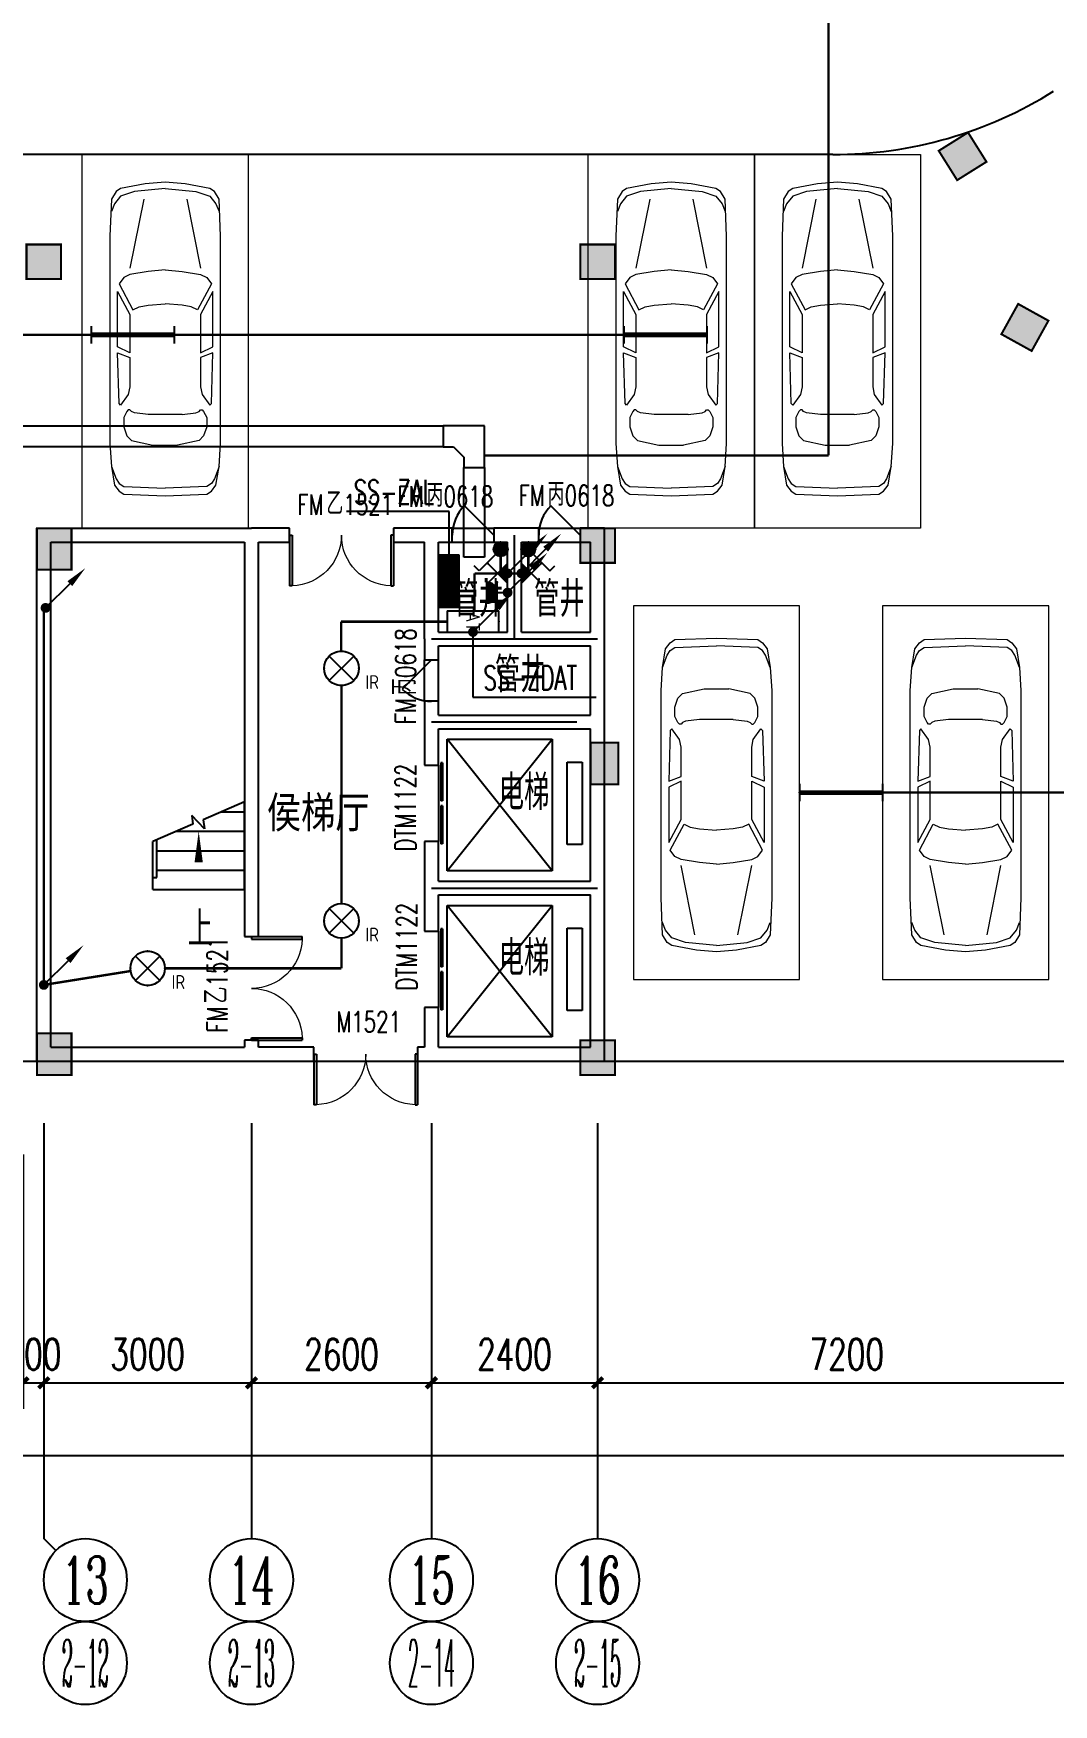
# Model space of a CAD drawing. Extents: x -6243262 to 3079315, y -2914302 to 172723.
# Drawn here: x -2124449 to -2109711, y -1016999 to -992849 of the extents above; entities that cross this region are included whole.
import ezdxf
from ezdxf.enums import TextEntityAlignment as Align

# ---------------------------------------------------------------- set-up
doc = ezdxf.new("R2010")
doc.units = 0
doc.header["$LTSCALE"] = 1000
for name, color, linetype in [('0-柱2', 6, 'Continuous'), ('0-柱网', 2, 'Continuous'), ('A-DOOR-IDEN', 7, 'Continuous'), ('AXIS_TEXT', 7, 'Continuous'), ('CABLETRAY', 4, 'Continuous'), ('DIM-箱柜', 3, 'Continuous'), ('DOOR_FIRE_TEXT', 7, 'Continuous'), ('EQUIP-插座', 3, 'Continuous'), ('EQUIP-照明', 3, 'Continuous'), ('EQUIP-箱柜', 3, 'Continuous'), ('LWIRE', 4, 'Continuous'), ('TEL_TEXT', 7, 'Continuous'), ('WINDOW_TEXT', 7, 'Continuous'), ('WIRE-插座', 5, 'Continuous'), ('WIRE-照明', 1, 'Continuous')]:
    doc.layers.add(name, color=color, linetype=linetype)
doc.layers.add('车位', color=252, linetype='Continuous', lineweight=5)
doc.styles.add('-宋体', font='', dxfattribs={"width": 0.8})
doc.styles.add('_TCH_AXIS', font='COMPLEX', dxfattribs={"bigfont": 'GBCBIG'})
doc.styles.add('_TCH_DIM', font='SIMPLEX', dxfattribs={"bigfont": 'GBCBIG'})
doc.styles.add('_TCH_DIM_T3', font='SIMPLEX', dxfattribs={"width": 0.705882, "bigfont": 'GBCBIG'})
doc.styles.add('_TCH_WINDOW', font='SIMPLEX', dxfattribs={"height": 3.5, "bigfont": 'GBCBIG'})
doc.styles.add('_TEL_ATTDEF', font='gbenor', dxfattribs={"bigfont": 'gbcbig'})
doc.styles.add('_TEL_DIM', font='SIMPLEX', dxfattribs={"width": 0.8, "height": 3.5, "bigfont": 'HZTXT'})
doc.styles.add('COMPLEX', font='COMPLEX')
doc.styles.get("Standard").update_dxf_attribs({"font": 'gbenor.shx', "bigfont": 'gbcbig.shx'})
doc.styles.get('-宋体').set_extended_font_data('SimSun')
doc.dimstyles.new('_TCH_ARCH&&150', dxfattribs={"dimtxt": 446.25, "dimasz": 150, "dimexe": 375, "dimexo": 450, "dimgap": 189.375, "dimtad": 1, "dimdec": 0, "dimzin": 0, "dimdsep": 46, "dimtxsty": '_TCH_DIM_T3', "dimblk": 'ARCHTICK', "dimcen": 0.09, "dimclrt": 7, "dimazin": 2, "dimtfac": 1, "dimtdec": 0, "dimtix": 1, "dimtmove": 2, "dimatfit": 3, "dimfxl": 0, "dimtolj": 1, "dimtzin": 0, "dimarcsym": 0})

# ---------------------------------------------------------------- blocks, each defined once
blk = doc.blocks.new('chewei')
at = {"layer": '车位', "color": 0}
for p, q in [((49201, 155026), (49801, 155049)), ((50401, 155026), (49801, 155049)), ((49023, 154737), (49090, 154915)), ((49090, 154915), (49134, 154982)), ((49134, 154982), (49201, 155026)), ((50467, 154982), (50401, 155026)), ((50512, 154915), (50467, 154982)), ((50578, 154737), (50512, 154915)), ((49245, 154293), (49312, 154360)), ((49312, 154360), (49623, 154426)), ((49623, 154426), (49978, 154426)), ((50290, 154360), (49978, 154426)), ((50356, 154293), (50290, 154360)), ((49201, 154160), (49245, 154293)), ((49201, 154026), (49201, 154160)), ((50401, 154160), (50356, 154293)), ((50401, 154026), (50401, 154160)), ((49156, 153849), (49134, 153826)), ((49267, 153693), (49156, 153849)), ((49245, 153938), (49201, 154026)), ((49267, 153915), (49245, 153938)), ((49290, 153915), (49267, 153915)), ((49312, 153938), (49290, 153915)), ((49356, 153960), (49312, 153938)), ((49556, 153982), (49356, 153960)), ((50045, 153982), (49556, 153982)), ((50045, 153982), (50245, 153960)), ((50245, 153960), (50290, 153938)), ((50290, 153938), (50312, 153915)), ((50312, 153915), (50334, 153915)), ((50334, 153915), (50356, 153938)), ((50334, 153693), (50445, 153849)), ((50356, 153938), (50401, 154026)), ((50445, 153849), (50467, 153826)), ((49134, 153826), (49112, 153093)), ((49290, 153582), (49267, 153693)), ((50312, 153582), (50334, 153693)), ((50467, 153826), (50490, 153093)), ((49290, 153160), (49290, 153582)), ((50312, 153160), (50312, 153582)), ((49112, 153093), (49290, 153160)), ((50490, 153093), (50312, 153160)), ((49290, 153093), (49112, 153004)), ((49112, 153004), (49112, 152204)), ((49290, 152538), (49290, 153093)), ((50312, 153093), (50490, 153004)), ((50312, 152538), (50312, 153093)), ((50490, 153004), (50490, 152204)), ((49112, 152204), (49290, 152538)), ((49134, 152093), (49334, 152471)), ((49334, 152471), (49423, 152427)), ((49423, 152427), (49556, 152404)), ((49556, 152404), (49801, 152382)), ((50045, 152404), (49801, 152382)), ((50178, 152427), (50045, 152404)), ((50267, 152471), (50178, 152427)), ((50467, 152093), (50267, 152471)), ((50490, 152204), (50312, 152538)), ((49201, 152004), (49134, 152093)), ((49290, 151960), (49201, 152004)), ((49556, 151916), (49290, 151960)), ((49801, 151893), (49556, 151916)), ((49801, 151893), (50045, 151916)), ((50045, 151916), (50312, 151960)), ((50312, 151960), (50401, 152004)), ((50401, 152004), (50467, 152093)), ((49490, 150871), (49290, 151871)), ((50112, 150871), (50312, 151871)), ((49067, 150938), (49023, 151049)), ((50534, 150938), (50578, 151049)), ((49156, 150827), (49067, 150938)), ((49356, 150760), (49156, 150827)), ((49801, 150716), (49356, 150760)), ((49801, 150716), (50245, 150760)), ((50245, 150760), (50445, 150827)), ((50445, 150827), (50534, 150938))]:
    blk.add_line(p, q, dxfattribs=at)
for points in [[(48601, 150227), (51001, 150227), (51001, 155627), (48601, 155627)], [(50578, 154737), (50601, 154404), (50601, 151404), (50578, 150871), (50512, 150760), (50445, 150716), (50090, 150649), (49801, 150627), (49512, 150649), (49156, 150716), (49090, 150760), (49023, 150871), (49001, 151404), (49001, 154404), (49023, 154737), (49067, 155004), (49134, 155093), (49201, 155137), (49801, 155160), (50401, 155137), (50467, 155093), (50534, 155004)]]:
    blk.add_lwpolyline(points, close=True, dxfattribs=at)
blk = doc.blocks.new('0-柱2')
at = {"layer": '0-柱2'}
h = blk.add_hatch(color=0, dxfattribs=at)
h.dxf.hatch_style = 1
h.paths.add_polyline_path([(63729, 13354), (63995, 12930), (64418, 13195), (64152, 13619)])
h = blk.add_hatch(color=0, dxfattribs=at)
h.dxf.hatch_style = 1
h.paths.add_polyline_path([(50550, 12000), (51050, 12000), (51050, 11500), (50550, 11500)])
h = blk.add_hatch(color=0, dxfattribs=at)
h.dxf.hatch_style = 1
h.paths.add_polyline_path([(58550, 12000), (59050, 12000), (59050, 11500), (58550, 11500)])
h = blk.add_hatch(color=0, dxfattribs=at)
h.dxf.hatch_style = 1
h.paths.add_polyline_path([(64634, 10704), (65071, 10462), (65313, 10899), (64876, 11141)])
at = {"layer": '0-柱2', "color": 0, "const_width": 30}
for points in [[(63729, 13354), (63995, 12930), (64418, 13195), (64152, 13619)], [(50550, 12000), (51050, 12000), (51050, 11500), (50550, 11500)], [(58550, 12000), (59050, 12000), (59050, 11500), (58550, 11500)], [(64634, 10704), (65071, 10462), (65313, 10899), (64876, 11141)]]:
    blk.add_lwpolyline(points, close=True, dxfattribs=at)
blk = doc.blocks.new('宿舍楼柱网1')
at = {"layer": '0-柱网'}
h = blk.add_hatch(color=0, dxfattribs=at)
h.dxf.hatch_style = 1
h.paths.add_polyline_path([(631658, 145126), (632158, 145126), (632158, 144526), (631658, 144526)])
h = blk.add_hatch(color=0, dxfattribs=at)
h.dxf.hatch_style = 1
h.paths.add_polyline_path([(639508, 145126), (640008, 145126), (640008, 144626), (639508, 144626)])
h = blk.add_hatch(color=0, dxfattribs=at)
h.dxf.hatch_style = 1
h.paths.add_polyline_path([(639658, 142026), (640058, 142026), (640058, 141426), (639658, 141426)])
h = blk.add_hatch(color=0, dxfattribs=at)
h.dxf.hatch_style = 1
h.paths.add_polyline_path([(631658, 137826), (632158, 137826), (632158, 137226), (631658, 137226)])
h = blk.add_hatch(color=0, dxfattribs=at)
h.dxf.hatch_style = 1
h.paths.add_polyline_path([(639508, 137726), (640008, 137726), (640008, 137226), (639508, 137226)])
at = {"layer": '0-柱网', "color": 0, "const_width": 30}
for points in [[(631658, 145126), (632158, 145126), (632158, 144526), (631658, 144526)], [(639508, 145126), (640008, 145126), (640008, 144626), (639508, 144626)], [(639658, 142026), (640058, 142026), (640058, 141426), (639658, 141426)], [(631658, 137826), (632158, 137826), (632158, 137226), (631658, 137226)], [(639508, 137726), (640008, 137726), (640008, 137226), (639508, 137226)]]:
    blk.add_lwpolyline(points, close=True, dxfattribs=at)
blk = doc.blocks.new('_ArchTick')
at = {"color": 0, "linetype": 'ByBlock', "const_width": 0.4}
blk.add_lwpolyline([(-0.5, -0.5), (0.5, 0.5)], dxfattribs=at)
blk = doc.blocks.new('*D566')
at = {"layer": '0-柱网', "color": 0, "lineweight": -2, "transparency": 16777216}
for p, q in [((1320574, -1195682), (1320574, -1200107)), ((1394574, -1195682), (1394574, -1200107)), ((1320574, -1199732), (1394574, -1199732))]:
    blk.add_line(p, q, dxfattribs=at)
at = {"layer": 'Defpoints', "color": 0, "transparency": 16777216}
for p in [(1320574, -1195232), (1394574, -1195232), (1394574, -1199732)]:
    blk.add_point(p, dxfattribs=at)
at = {"layer": '0-柱网', "color": 0, "lineweight": -2, "transparency": 16777216, "xscale": 150, "yscale": 150, "zscale": 150, "rotation": 180}
blk.add_blockref('_ArchTick', (1320574, -1199732), dxfattribs=at)
at = {"layer": '0-柱网', "color": 0, "lineweight": -2, "transparency": 16777216, "xscale": 150, "yscale": 150, "zscale": 150}
blk.add_blockref('_ArchTick', (1394574, -1199732), dxfattribs=at)
at = {"layer": '0-柱网', "color": 7, "transparency": 16777216, "insert": (1357574, -1199319), "char_height": 446.2, "attachment_point": 5, "style": '_TCH_DIM_T3'}
blk.add_mtext('\\A1;74000', dxfattribs=at)
blk = doc.blocks.new('*D577')
at = {"layer": '0-柱网', "color": 0, "lineweight": -2, "transparency": 16777216}
for p, q in [((1370974, -1195382), (1370974, -1199057)), ((1371274, -1195382), (1371274, -1199057)), ((1370974, -1198682), (1370824, -1198682)), ((1370974, -1198682), (1371274, -1198682)), ((1371274, -1198682), (1371424, -1198682))]:
    blk.add_line(p, q, dxfattribs=at)
at = {"layer": 'Defpoints', "color": 0, "transparency": 16777216}
for p in [(1370974, -1194932), (1371274, -1194932), (1371274, -1198682)]:
    blk.add_point(p, dxfattribs=at)
at = {"layer": '0-柱网', "color": 0, "lineweight": -2, "transparency": 16777216, "xscale": 150, "yscale": 150, "zscale": 150}
blk.add_blockref('_ArchTick', (1370974, -1198682), dxfattribs=at)
at = {"layer": '0-柱网', "color": 0, "lineweight": -2, "transparency": 16777216, "xscale": 150, "yscale": 150, "zscale": 150, "rotation": 180}
blk.add_blockref('_ArchTick', (1371274, -1198682), dxfattribs=at)
at = {"layer": '0-柱网', "color": 7, "transparency": 16777216, "insert": (1371124, -1198269), "char_height": 446.2, "attachment_point": 5, "style": '_TCH_DIM_T3'}
blk.add_mtext('\\A1;300', dxfattribs=at)
blk = doc.blocks.new('*D578')
at = {"layer": '0-柱网', "color": 0, "lineweight": -2, "transparency": 16777216}
for p, q in [((1371274, -1195382), (1371274, -1199057)), ((1374274, -1195382), (1374274, -1199057)), ((1371274, -1198682), (1374274, -1198682))]:
    blk.add_line(p, q, dxfattribs=at)
at = {"layer": 'Defpoints', "color": 0, "transparency": 16777216}
for p in [(1371274, -1194932), (1374274, -1194932), (1374274, -1198682)]:
    blk.add_point(p, dxfattribs=at)
at = {"layer": '0-柱网', "color": 0, "lineweight": -2, "transparency": 16777216, "xscale": 150, "yscale": 150, "zscale": 150, "rotation": 180}
blk.add_blockref('_ArchTick', (1371274, -1198682), dxfattribs=at)
at = {"layer": '0-柱网', "color": 0, "lineweight": -2, "transparency": 16777216, "xscale": 150, "yscale": 150, "zscale": 150}
blk.add_blockref('_ArchTick', (1374274, -1198682), dxfattribs=at)
at = {"layer": '0-柱网', "color": 7, "transparency": 16777216, "insert": (1372774, -1198269), "char_height": 446.2, "attachment_point": 5, "style": '_TCH_DIM_T3'}
blk.add_mtext('\\A1;3000', dxfattribs=at)
blk = doc.blocks.new('*D579')
at = {"layer": '0-柱网', "color": 0, "lineweight": -2, "transparency": 16777216}
for p, q in [((1374274, -1195382), (1374274, -1199057)), ((1376874, -1195382), (1376874, -1199057)), ((1374274, -1198682), (1376874, -1198682))]:
    blk.add_line(p, q, dxfattribs=at)
at = {"layer": 'Defpoints', "color": 0, "transparency": 16777216}
for p in [(1374274, -1194932), (1376874, -1194932), (1376874, -1198682)]:
    blk.add_point(p, dxfattribs=at)
at = {"layer": '0-柱网', "color": 0, "lineweight": -2, "transparency": 16777216, "xscale": 150, "yscale": 150, "zscale": 150, "rotation": 180}
blk.add_blockref('_ArchTick', (1374274, -1198682), dxfattribs=at)
at = {"layer": '0-柱网', "color": 0, "lineweight": -2, "transparency": 16777216, "xscale": 150, "yscale": 150, "zscale": 150}
blk.add_blockref('_ArchTick', (1376874, -1198682), dxfattribs=at)
at = {"layer": '0-柱网', "color": 7, "transparency": 16777216, "insert": (1375574, -1198269), "char_height": 446.2, "attachment_point": 5, "style": '_TCH_DIM_T3'}
blk.add_mtext('\\A1;2600', dxfattribs=at)
blk = doc.blocks.new('*D580')
at = {"layer": '0-柱网', "color": 0, "lineweight": -2, "transparency": 16777216}
for p, q in [((1376874, -1195382), (1376874, -1199057)), ((1379274, -1195382), (1379274, -1199057)), ((1376874, -1198682), (1379274, -1198682))]:
    blk.add_line(p, q, dxfattribs=at)
at = {"layer": 'Defpoints', "color": 0, "transparency": 16777216}
for p in [(1376874, -1194932), (1379274, -1194932), (1379274, -1198682)]:
    blk.add_point(p, dxfattribs=at)
at = {"layer": '0-柱网', "color": 0, "lineweight": -2, "transparency": 16777216, "xscale": 150, "yscale": 150, "zscale": 150, "rotation": 180}
blk.add_blockref('_ArchTick', (1376874, -1198682), dxfattribs=at)
at = {"layer": '0-柱网', "color": 0, "lineweight": -2, "transparency": 16777216, "xscale": 150, "yscale": 150, "zscale": 150}
blk.add_blockref('_ArchTick', (1379274, -1198682), dxfattribs=at)
at = {"layer": '0-柱网', "color": 7, "transparency": 16777216, "insert": (1378074, -1198269), "char_height": 446.2, "attachment_point": 5, "style": '_TCH_DIM_T3'}
blk.add_mtext('\\A1;2400', dxfattribs=at)
blk = doc.blocks.new('*D581')
at = {"layer": '0-柱网', "color": 0, "lineweight": -2, "transparency": 16777216}
for p, q in [((1379274, -1195382), (1379274, -1199057)), ((1386474, -1195382), (1386474, -1199057)), ((1379274, -1198682), (1386474, -1198682))]:
    blk.add_line(p, q, dxfattribs=at)
at = {"layer": 'Defpoints', "color": 0, "transparency": 16777216}
for p in [(1379274, -1194932), (1386474, -1194932), (1386474, -1198682)]:
    blk.add_point(p, dxfattribs=at)
at = {"layer": '0-柱网', "color": 0, "lineweight": -2, "transparency": 16777216, "xscale": 150, "yscale": 150, "zscale": 150, "rotation": 180}
blk.add_blockref('_ArchTick', (1379274, -1198682), dxfattribs=at)
at = {"layer": '0-柱网', "color": 0, "lineweight": -2, "transparency": 16777216, "xscale": 150, "yscale": 150, "zscale": 150}
blk.add_blockref('_ArchTick', (1386474, -1198682), dxfattribs=at)
at = {"layer": '0-柱网', "color": 7, "transparency": 16777216, "insert": (1382874, -1198269), "char_height": 446.2, "attachment_point": 5, "style": '_TCH_DIM_T3'}
blk.add_mtext('\\A1;7200', dxfattribs=at)
blk = doc.blocks.new('_AXISO')
at = {"color": 0}
blk.add_circle((0, 0), 0.5, dxfattribs=at)
at = {"layer": 'AXIS_TEXT', "color": 0, "style": 'COMPLEX', "width": 1.041667}
blk.add_attdef('A', text='', height=0.56, dxfattribs=at).set_placement((-0.25, -0.28), (0.25, -0.28), align=Align.FIT)
blk = doc.blocks.new('$DORLIB2D$00000127')
at = {"color": 0}
for points in [[(-0.533, 0.795), (-0.533, 0.69)], [(-0.033, 0.795), (-0.533, 0.795)], [(-0.033, 0.69), (-0.533, 0.69)], [(-0.033, 0.795), (-0.033, 0.69)], [(0.533, 0.795), (0.033, 0.795)], [(0.033, 0.795), (0.033, 0.69)], [(0.533, 0.69), (0.033, 0.69)], [(0.533, 0.795), (0.533, 0.69)], [(0.5, 0.5), (-0.5, 0.5)]]:
    blk.add_lwpolyline(points, dxfattribs=at)
blk = doc.blocks.new('$DorLib2D$00000114')
at = {"color": 0}
blk.add_line((0.5, 0), (-0.207, 0.707), dxfattribs=at)
blk.add_arc((0.5, 0), 1, 135, 180, dxfattribs=at)
blk = doc.blocks.new('$DorLib2D$00000002')
at = {"color": 0}
for p, q in [((-0.5, 0), (-0.5, 0.4875)), ((-0.475, 0.4875), (-0.5, 0.4875)), ((-0.475, 0), (-0.475, 0.4875)), ((0.475, 0), (0.475, 0.4875)), ((0.475, 0.4875), (0.5, 0.4875)), ((0.5, 0), (0.5, 0.4875)), ((-0.5, 0), (-0.475, 0)), ((0.5, 0), (0.475, 0))]:
    blk.add_line(p, q, dxfattribs=at)
at = {"color": 0, "lineweight": 13}
for centre, start, end in [((-0.4875, 0), 0, 88.53072), ((0.4875, 0), 91.46928, 180)]:
    blk.add_arc(centre, 0.4875, start, end, dxfattribs=at)
blk = doc.blocks.new('*X33')
at = {"color": 0}
for p, q in [((-250, 33), (-83, 200)), ((-250, 68), (-118, 200)), ((-250, 104), (-154, 200)), ((-250, 139), (-189, 200)), ((-250, 174), (-224, 200)), ((-247, 0), (-47, 200)), ((-212, 0), (-12, 200)), ((-177, 0), (23, 200)), ((-141, 0), (59, 200)), ((-106, 0), (94, 200)), ((-71, 0), (129, 200)), ((-35, 0), (165, 200)), ((0, 0), (200, 200)), ((35, 0), (235, 200)), ((71, 0), (250, 179)), ((106, 0), (250, 144)), ((141, 0), (250, 109)), ((177, 0), (250, 73)), ((212, 0), (250, 38)), ((247, 0), (250, 3))]:
    blk.add_line(p, q, dxfattribs=at)
blk = doc.blocks.new('$equip$00002943')
for p, q in [((-0.75, 0.6), (-0.75, 0)), ((0.75, 0.6), (-0.75, 0.6)), ((0.75, 0), (0.75, 0.6)), ((-0.75, 0), (0.75, 0))]:
    blk.add_line(p, q)
for points, const_width in [([(-0.75, 0.3), (0.75, 0.3)], 0.6), ([(-0.75, 0.6), (-0.75, 0), (0.75, 0), (0.75, 0.6), (-0.75, 0.6), (-0.75, 0)], 0.04)]:
    blk.add_lwpolyline(points, dxfattribs=dict(const_width=const_width))
for p in [(0, 0.6), (-0.75, 0.3), (0, 0), (0.75, 0.3)]:
    blk.add_point(p)
at = {"xscale": 0.00300000000061118, "yscale": 0.00300000000061118, "zscale": 0.00300000000061118}
blk.add_blockref('*X33', (0, 0), dxfattribs=at)
at = {"color": 7, "style": '_TEL_DIM', "flags": 1}
for tag in ['A', 'REMARK']:
    blk.add_attdef(tag, text='', height=0.00002, dxfattribs=at).set_placement((0, 0), align=Align.MIDDLE_CENTER)
blk = doc.blocks.new('$equip$00001159')
for p, q in [((-1.2, 0.25), (-1.2, -0.25)), ((-1.2, 0), (1.2, 0)), ((1.2, 0.25), (1.2, -0.25))]:
    blk.add_line(p, q)
at = {"const_width": 0.14}
blk.add_lwpolyline([(-1.2, 0), (1.2, 0)], dxfattribs=at)
at = {"layer": 'EQUIP-照明'}
for p in [(-1.2, 0), (0, 0), (1.2, 0)]:
    blk.add_point(p, dxfattribs=at)
at = {"layer": 'EQUIP-照明', "flags": 9}
blk.add_attdef('A', (0, 0), '', height=0.00002, dxfattribs=at)
blk = doc.blocks.new('$equip$00002530')
for p, q in [((-0.354, 0.354), (0.354, -0.354)), ((0.354, 0.354), (-0.354, -0.354))]:
    blk.add_line(p, q)
at = {"const_width": 0.04}
blk.add_lwpolyline([(0, 0.5, -1), (0, -0.5, -1), (0, 0.5, -2.479085)], format="xyb", dxfattribs=at)
blk.add_circle((0, 0), 0.5)
for p in [(0, 0.5), (-0.5, 0), (0.5, 0), (0, -0.5)]:
    blk.add_point(p)
at = {"color": 7, "style": '_TEL_DIM', "flags": 1}
blk.add_attdef('A', text='', height=0.00002, dxfattribs=at).set_placement((0, 0), align=Align.MIDDLE_CENTER)
at = {"color": 7, "style": '_TEL_DIM'}
blk.add_attdef('$TEXT$', text='', height=0.4, dxfattribs=at).set_placement((0.887, -0.396), align=Align.MIDDLE_CENTER)
blk = doc.blocks.new('$equip$00001154')
for p, q in [((-0.283, 0.566), (0.283, 0)), ((-0.283, 0), (0.283, 0.566)), ((-0.283, 0), (0.283, 0))]:
    blk.add_line(p, q)
for p in [(-0.283, 0.566), (0.283, 0.566), (0, 0)]:
    blk.add_point(p)
blk.add_solid([(0.283, 0), (0, 0.283), (-0.283, 0)])
at = {"color": 7, "style": '_TEL_DIM', "flags": 1}
for tag in ['A', 'REMARK']:
    blk.add_attdef(tag, text='', height=0.00002, dxfattribs=at).set_placement((0, 0), align=Align.MIDDLE_CENTER)
blk = doc.blocks.new('$equip$00001962')
for p, q in [((0.147, 0.356), (0.625, 0.833)), ((0.625, 0.833), (0.766, 0.692))]:
    blk.add_line(p, q)
blk.add_circle((0, 0.208), 0.208)
for p in [(-0.208, 0.208), (0, 0.417), (0, 0), (0.208, 0.208)]:
    blk.add_point(p)
for points in [[(-0.18, 0.313), (0.18, 0.313), (-0.208, 0.208), (0.208, 0.208)], [(-0.18, 0.104), (0.18, 0.104), (-0.208, 0.208), (0.208, 0.208)], [(-0.104, 0.389), (0.104, 0.389), (-0.18, 0.313), (0.18, 0.313)], [(-0.104, 0.028), (0.104, 0.028), (-0.18, 0.104), (0.18, 0.104)], [(0, 0.417), (0, 0.417), (-0.104, 0.389), (0.104, 0.389)], [(0, 0), (0, 0), (-0.104, 0.028), (0.104, 0.028)]]:
    blk.add_solid(points)
at = {"layer": 'TEL_TEXT', "style": '_TEL_DIM', "flags": 1}
blk.add_attdef('A', text='', height=0.00002, dxfattribs=at).set_placement((0, 0), align=Align.MIDDLE_CENTER)
blk = doc.blocks.new('$equip$00002700')
for p, q in [((-0.75, 0.6), (-0.75, 0)), ((0.75, 0.6), (-0.75, 0.6)), ((0.75, 0), (0.75, 0.6)), ((-0.75, 0), (0.75, 0))]:
    blk.add_line(p, q)
at = {"const_width": 0.04}
blk.add_lwpolyline([(-0.75, 0.6), (-0.75, 0), (0.75, 0), (0.75, 0.6), (-0.75, 0.6), (-0.75, 0)], dxfattribs=at)
for p in [(0, 0.6), (-0.75, 0.3), (0, 0), (0.75, 0.3)]:
    blk.add_point(p)
at = {"color": 7, "style": '_TEL_DIM'}
blk.add_attdef('$TEXT$', text='', height=0.4, dxfattribs=at).set_placement((0, 0.3), align=Align.MIDDLE_CENTER)
at = {"color": 7, "style": '_TEL_DIM', "flags": 1}
for tag in ['REMARK', 'A']:
    blk.add_attdef(tag, text='', height=0.4, dxfattribs=at).set_placement((0, 0), align=Align.MIDDLE_CENTER)
blk = doc.blocks.new('$TelecSys$00000079')
for p, q in [((0.7, 0.7), (0, 0)), ((0.104, 0.104), (0.104, 0.104)), ((-0.104, -0.104), (-0.104, -0.104))]:
    blk.add_line(p, q)
at = {"const_width": 0.142}
blk.add_lwpolyline([(-0.071, 0, 1), (0.071, 0, 1)], format="xyb", close=True, dxfattribs=at)
blk.add_solid([(0.63, 0.77), (0.77, 0.63), (1.15, 1.15)])
at = {"width": 0.8, "flags": 9}
blk.add_attdef('A', (0, 0), '', height=0.00002, dxfattribs=at)
blk = doc.blocks.new('$equip$00001240')
for p, q in [((-0.5, 1.05), (-0.7, 1.05)), ((-0.5, 1.05), (-0.5, 1)), ((-0.5, 1), (0.5, 1)), ((0.5, 1.05), (0.7, 1.05)), ((0.5, 1.05), (0.5, 1)), ((-0.5, 0.5), (0.5, 0.5)), ((0, 0.5), (0, 0))]:
    blk.add_line(p, q)
blk.add_arc((0, 1), 0.5, 180, 0)
for points in [[(0.433, 0.75), (-0.433, 0.75), (0.5, 1), (-0.5, 1)], [(0.25, 0.567), (-0.25, 0.567), (0.433, 0.75), (-0.433, 0.75)], [(0, 0.5), (0, 0.5), (0.25, 0.567), (-0.25, 0.567)]]:
    blk.add_solid(points)
at = {"layer": 'EQUIP-照明'}
for p in [(0, 1), (-0.5, 0.5), (0, 0), (0.5, 0.5)]:
    blk.add_point(p, dxfattribs=at)
at = {"layer": 'EQUIP-照明', "flags": 9}
blk.add_attdef('A', (0, 0), '', height=0.00002, dxfattribs=at)
blk = doc.blocks.new('345634')
at = {"layer": '0-柱网', "color": 8}
for p, q in [((1382675.2, -1180931.9), (1334874.1, -1180931.9)), ((1371174.1, -1186331.9), (1374274.1, -1186331.9)), ((1371174.1, -1194031.9), (1371174.1, -1186331.9)), ((1374824.1, -1186331.9), (1374274.1, -1186331.9)), ((1374824.1, -1186531.9), (1374824.1, -1186331.9)), ((1376874.1, -1186331.9), (1376324.1, -1186331.9)), ((1376324.1, -1186331.9), (1376324.1, -1186531.9)), ((1377174.1, -1186331.9), (1376874.1, -1186331.9)), ((1377174.1, -1186331.9), (1377774.1, -1186331.9)), ((1377174.1, -1186531.9), (1377174.1, -1186331.9)), ((1378074.1, -1186331.9), (1377774.1, -1186331.9)), ((1377774.1, -1186331.9), (1377774.1, -1186531.9)), ((1378424.1, -1186331.9), (1378074.1, -1186331.9)), ((1378424.1, -1186531.9), (1378424.1, -1186331.9)), ((1378424.1, -1186331.9), (1379024.1, -1186331.9)), ((1379374.1, -1186331.9), (1379024.1, -1186331.9)), ((1379024.1, -1186331.9), (1379024.1, -1186531.9)), ((1379374.1, -1187931.9), (1379374.1, -1186331.9)), ((1371374.1, -1186531.9), (1374174.1, -1186531.9)), ((1371374.1, -1193831.9), (1371374.1, -1186531.9)), ((1374174.1, -1186531.9), (1374174.1, -1192231.9)), ((1374374.1, -1192231.9), (1374374.1, -1186531.9)), ((1374374.1, -1186531.9), (1374824.1, -1186531.9)), ((1376324.1, -1186531.9), (1376774.1, -1186531.9)), ((1376774.1, -1187931.9), (1376774.1, -1186531.9)), ((1376974.1, -1187831.9), (1376974.1, -1186531.9)), ((1376974.1, -1186531.9), (1377174.1, -1186531.9)), ((1377174.1, -1186531.9), (1377774.1, -1186531.9)), ((1377774.1, -1186531.9), (1377974.1, -1186531.9)), ((1377974.1, -1187831.9), (1377974.1, -1186531.9)), ((1378174.1, -1187831.9), (1378174.1, -1186531.9)), ((1378174.1, -1186531.9), (1378424.1, -1186531.9)), ((1378424.1, -1186531.9), (1379024.1, -1186531.9)), ((1379024.1, -1186531.9), (1379174.1, -1186531.9)), ((1379174.1, -1187831.9), (1379174.1, -1186531.9)), ((1376774.1, -1187931.9), (1376774.1, -1188231.9)), ((1376974.1, -1187831.9), (1377974.1, -1187831.9)), ((1378174.1, -1187831.9), (1379174.1, -1187831.9)), ((1379374.1, -1189131.9), (1379374.1, -1187931.9)), ((1376974.1, -1188231.9), (1376974.1, -1188031.9)), ((1376974.1, -1188031.9), (1378074.1, -1188031.9)), ((1378074.1, -1188031.9), (1379174.1, -1188031.9)), ((1379174.1, -1189031.9), (1379174.1, -1188031.9)), ((1376774.1, -1188231.9), (1376974.1, -1188231.9)), ((1376774.1, -1188831.9), (1376774.1, -1188231.9)), ((1376974.1, -1188831.9), (1376974.1, -1188231.9)), ((1376974.1, -1188831.9), (1376774.1, -1188831.9)), ((1376774.1, -1188831.9), (1376774.1, -1189131.9)), ((1376974.1, -1189031.9), (1376974.1, -1188831.9)), ((1376774.1, -1189131.9), (1376774.1, -1189756.9)), ((1376874.1, -1189131.9), (1378974.1, -1189131.9)), ((1376974.1, -1189031.9), (1379174.1, -1189031.9)), ((1379374.1, -1191531.9), (1379374.1, -1189131.9)), ((1376974.1, -1189756.9), (1376974.1, -1189231.9)), ((1376974.1, -1189231.9), (1379174.1, -1189231.9)), ((1377099.1, -1191281.9), (1377099.1, -1189381.9)), ((1377099.1, -1189381.9), (1378619.1, -1189381.9)), ((1378619.1, -1191281.9), (1377099.1, -1189381.9)), ((1377099.1, -1191281.9), (1378619.1, -1189381.9)), ((1378619.1, -1189381.9), (1378619.1, -1191281.9)), ((1379174.1, -1191431.9), (1379174.1, -1189231.9)), ((1376774.1, -1189756.9), (1376974.1, -1189756.9)), ((1378834.1, -1190901.9), (1378834.1, -1189711.9)), ((1378834.1, -1189711.9), (1379049.1, -1189711.9)), ((1379049.1, -1189711.9), (1379049.1, -1190901.9)), ((1374174.1, -1190285.9), (1373575.8, -1190544.2)), ((1374174.1, -1191551.9), (1374174.1, -1190285.9)), ((1373429.1, -1190607.5), (1372849.1, -1190857.9)), ((1373595.4, -1190677.7), (1373410.8, -1190482.1)), ((1373410.8, -1190482.1), (1373429.1, -1190607.5)), ((1373575.8, -1190544.2), (1373595.4, -1190677.7)), ((1373835.9, -1190431.9), (1374174.1, -1190431.9)), ((1372909.1, -1191381.9), (1372909.1, -1190832)), ((1373187.3, -1190711.9), (1374174.1, -1190711.9)), ((1372849.1, -1191381.9), (1372849.1, -1190857.9)), ((1372849.1, -1191381.9), (1372849.1, -1190857.9)), ((1372909.1, -1190991.9), (1374174.1, -1190991.9)), ((1376974.1, -1190856.9), (1376774.1, -1190856.9)), ((1376774.1, -1190856.9), (1376774.1, -1191531.9)), ((1376974.1, -1191431.9), (1376974.1, -1190856.9)), ((1379049.1, -1190901.9), (1378834.1, -1190901.9)), ((1372909.1, -1191271.9), (1374174.1, -1191271.9)), ((1378619.1, -1191281.9), (1377099.1, -1191281.9)), ((1372849.1, -1191551.9), (1372849.1, -1191381.9)), ((1372849.1, -1191381.9), (1372909.1, -1191381.9)), ((1372849.1, -1191551.9), (1374174.1, -1191551.9)), ((1376774.1, -1191531.9), (1376774.1, -1192156.9)), ((1376874.1, -1191531.9), (1379274.1, -1191531.9)), ((1376974.1, -1191431.9), (1379174.1, -1191431.9)), ((1379374.1, -1194031.9), (1379374.1, -1191531.9)), ((1376974.1, -1192156.9), (1376974.1, -1191631.9)), ((1376974.1, -1191631.9), (1379174.1, -1191631.9)), ((1377099.1, -1193681.9), (1377099.1, -1191781.9)), ((1377099.1, -1191781.9), (1378619.1, -1191781.9)), ((1378619.1, -1193681.9), (1377099.1, -1191781.9)), ((1377099.1, -1193681.9), (1378619.1, -1191781.9)), ((1378619.1, -1191781.9), (1378619.1, -1193681.9)), ((1379174.1, -1193831.9), (1379174.1, -1191631.9)), ((1374174.1, -1192231.9), (1374374.1, -1192231.9)), ((1376774.1, -1192156.9), (1376974.1, -1192156.9)), ((1378834.1, -1193301.9), (1378834.1, -1192111.9)), ((1378834.1, -1192111.9), (1379049.1, -1192111.9)), ((1379049.1, -1192111.9), (1379049.1, -1193301.9)), ((1376974.1, -1193256.9), (1376774.1, -1193256.9)), ((1376774.1, -1193256.9), (1376774.1, -1193831.9)), ((1376974.1, -1193831.9), (1376974.1, -1193256.9)), ((1379049.1, -1193301.9), (1378834.1, -1193301.9)), ((1374374.1, -1193731.9), (1374174.1, -1193731.9)), ((1374174.1, -1193731.9), (1374174.1, -1193831.9)), ((1374374.1, -1193831.9), (1374374.1, -1193731.9)), ((1378619.1, -1193681.9), (1377099.1, -1193681.9)), ((1371374.1, -1193831.9), (1374174.1, -1193831.9)), ((1375174.1, -1193831.9), (1374374.1, -1193831.9)), ((1375174.1, -1194031.9), (1375174.1, -1193831.9)), ((1376774.1, -1193831.9), (1376674.1, -1193831.9)), ((1376674.1, -1193831.9), (1376674.1, -1194031.9)), ((1376974.1, -1193831.9), (1379174.1, -1193831.9)), ((1371174.1, -1194031.9), (1374274.1, -1194031.9)), ((1374274.1, -1194031.9), (1375174.1, -1194031.9)), ((1375174.1, -1194031.9), (1376674.1, -1194031.9)), ((1376674.1, -1194031.9), (1376874.1, -1194031.9)), ((1376874.1, -1194031.9), (1379374.1, -1194031.9)), ((1371274.1, -1194931.9), (1371274.1, -1200931.9)), ((1374274.1, -1194931.9), (1374274.1, -1200931.9)), ((1376874.1, -1194931.9), (1376874.1, -1200931.9)), ((1379274.1, -1194931.9), (1379274.1, -1200931.9)), ((1371449.9, -1201107.6), (1371274.1, -1200931.9))]:
    blk.add_line(p, q, dxfattribs=at)
for points in [[(1338674.1, -1194031.9), (1394633.1, -1194031.9), (1399308.6, -1185583.5), (1385044.2, -1162824.9)], [(1378074.1, -1187931.9), (1378074.1, -1186431.9)], [(1378074.1, -1187931.9), (1378074.1, -1186431.9)], [(1376874.1, -1187931.9), (1379274.1, -1187931.9)], [(1376874.1, -1187931.9), (1379274.1, -1187931.9)]]:
    blk.add_lwpolyline(points, dxfattribs=at)
blk.add_lwpolyline([(1373511.6, -1191691.9, 0, 0, 0), (1373511.6, -1190711.9, 0, 120, 0), (1373511.6, -1191161.9, 0, 0, 0)], format="xyseb", dxfattribs=at)
for centre in [(1371874.1, -1202731.9), (1374274.1, -1202731.9), (1376874.1, -1202731.9), (1379274.1, -1202731.9)]:
    blk.add_circle(centre, 600, dxfattribs=at)
blk.add_arc((1382675.2, -1174931.9), 6000, 270, 302.07828, dxfattribs=at)
for name, p in [('0-柱2', (1320474.1, -1194231.9)), ('宿舍楼柱网1', (739516.2, -1331458.2)), ('chewei', (1331190, -1343079.4)), ('chewei', (1334790, -1343079.4))]:
    blk.add_blockref(name, p, dxfattribs=at)
at = {"layer": '0-柱网', "color": 8, "xscale": -1, "rotation": 180}
for p in [(1323227.2, -1030705.1), (1330537.9, -1030705.1), (1332937.9, -1030705.1)]:
    blk.add_blockref('chewei', p, dxfattribs=at)
at = {"layer": '0-柱网', "color": 8, "xscale": 600, "yscale": 600, "zscale": 200}
for p in [(1377474.1, -1186431.9), (1378724.1, -1186431.9)]:
    blk.add_blockref('$DorLib2D$00000114', p, dxfattribs=at)
at = {"layer": '0-柱网', "color": 8, "zscale": 200}
for name, p, xscale, yscale, rotation in [('$DorLib2D$00000002', (1375574.1, -1186431.9), 1500, -1500, 359.999971756983), ('$DorLib2D$00000114', (1376874.1, -1188531.9), 600, 600, 90), ('$DorLib2D$00000002', (1374274.1, -1192981.9), 1500, -1500, 89.9999999999911)]:
    blk.add_blockref(name, p, dxfattribs=dict(at, xscale=xscale, yscale=yscale, rotation=rotation))
at = {"layer": '0-柱网', "color": 8}
ref = blk.add_blockref('$DORLIB2D$00000127', (1376874.1, -1190306.9), dxfattribs=dict(at, xscale=1100, yscale=-200, zscale=200, rotation=89.99999999998887))
ref.add_attrib('A', 'DTM1122', (1376646.2, -1191001.9), dxfattribs={"layer": 'A-DOOR-IDEN', "color": 8, "height": 297.5, "rotation": 90, "style": '_TCH_WINDOW', "width": 0.705882})
ref = blk.add_blockref('$DORLIB2D$00000127', (1376874.1, -1192706.9), dxfattribs=dict(at, xscale=1100, yscale=-200, zscale=200, rotation=90))
ref.add_attrib('A', 'DTM1122', (1376664.9, -1193012.7), dxfattribs={"layer": 'A-DOOR-IDEN', "color": 8, "height": 297.5, "rotation": 90, "style": '_TCH_WINDOW', "width": 0.705882})
ref = blk.add_blockref('$DorLib2D$00000002', (1375924.1, -1193931.9), dxfattribs=dict(at, xscale=1500, yscale=-1500, zscale=200, rotation=5.130851239492292e-12))
ref.add_attrib('A', 'M1521', (1375499.1, -1193613.8), dxfattribs={"layer": 'WINDOW_TEXT', "color": 8, "height": 297.5, "style": '_TCH_WINDOW', "width": 0.705882})
ref = blk.add_blockref('_AXISO', (1371874.1, -1201531.9), dxfattribs=dict(at, xscale=1200, yscale=1200, zscale=1200))
ref.add_attrib('A', '13', dxfattribs={"layer": 'AXIS_TEXT', "color": 8, "height": 678.82, "style": '_TCH_AXIS', "width": 0.724138}).set_placement((1371534.7, -1201871.3), (1372213.5, -1201871.3), align=Align.FIT)
ref = blk.add_blockref('_AXISO', (1374274.1, -1201531.9), dxfattribs=dict(at, xscale=1200, yscale=1200, zscale=1200))
ref.add_attrib('A', '14', dxfattribs={"layer": 'AXIS_TEXT', "color": 8, "height": 678.82, "style": '_TCH_AXIS', "width": 0.677419}).set_placement((1373934.7, -1201871.3), (1374613.5, -1201871.3), align=Align.FIT)
ref = blk.add_blockref('_AXISO', (1376874.1, -1201531.9), dxfattribs=dict(at, xscale=1200, yscale=1200, zscale=1200))
ref.add_attrib('A', '15', dxfattribs={"layer": 'AXIS_TEXT', "color": 8, "height": 678.82, "style": '_TCH_AXIS', "width": 0.724138}).set_placement((1376534.7, -1201871.3), (1377213.5, -1201871.3), align=Align.FIT)
ref = blk.add_blockref('_AXISO', (1379274.1, -1201531.9), dxfattribs=dict(at, xscale=1200, yscale=1200, zscale=1200))
ref.add_attrib('A', '16', dxfattribs={"layer": 'AXIS_TEXT', "color": 8, "height": 678.82, "style": '_TCH_AXIS', "width": 0.724138}).set_placement((1378934.7, -1201871.3), (1379613.5, -1201871.3), align=Align.FIT)
at = {"layer": '0-柱网', "color": 8, "style": '_TCH_DIM'}
for s, p in [('管井', (1377188.7, -1187609.4)), ('管井', (1378357.3, -1187609.4)), ('管井', (1377789.4, -1188700.8)), ('电梯', (1377847.3, -1190403.5)), ('电梯', (1377847.3, -1192796.2))]:
    blk.add_text(s, height=506.38, dxfattribs=at).set_placement(p)
at = {"layer": '0-柱网', "color": 8, "style": '-宋体', "width": 0.8}
blk.add_text('侯梯厅', height=453.16, dxfattribs=at).set_placement((1374496, -1190664))
at = {"layer": '0-柱网', "color": 7, "style": '_TCH_DIM'}
blk.add_text('上', height=506.4, dxfattribs=at).set_placement((1373355.2, -1192374.4))
at = {"layer": '0-柱网', "color": 7, "style": '_TCH_AXIS'}
for s, width, p, p2 in [('2-12', 0.28, (1371534.7, -1203071.3), (1372213.5, -1203071.3)), ('2-13', 0.28, (1373934.7, -1203071.3), (1374613.5, -1203071.3)), ('2-14', 0.272727, (1376534.7, -1203071.3), (1377213.5, -1203071.3)), ('2-15', 0.28, (1378934.7, -1203071.3), (1379613.5, -1203071.3))]:
    blk.add_text(s, height=678.82, dxfattribs=dict(at, width=width)).set_placement(p, p2, align=Align.FIT)
at = {"layer": 'DOOR_FIRE_TEXT', "color": 8, "style": '_TCH_WINDOW', "width": 0.705882}
for s, rotation, p in [('FM', 359.99997, (1374936.3, -1186140.1)), ('1521', 359.99997, (1375602, -1186140.1)), ('1521', 90, (1373929.3, -1192954)), ('FM', 90, (1373929.3, -1193619.7))]:
    blk.add_text(s, height=297.5, rotation=rotation, dxfattribs=at).set_placement(p)
at = {"layer": 'DOOR_FIRE_TEXT', "color": 8, "style": '_TCH_WINDOW'}
for rotation, p in [(359.99997, (1375356.3, -1186140.1)), (90, (1373929.3, -1193199.7))]:
    blk.add_text('乙', height=337.6, rotation=rotation, dxfattribs=at).set_placement(p)
at = {"layer": 'WINDOW_TEXT', "color": 8, "style": '_TCH_WINDOW', "width": 0.705882}
for s, p in [('FM', (1376382.4, -1186021.9)), ('0618', (1377048.2, -1186021.9)), ('FM', (1378132.4, -1186008.6)), ('0618', (1378798.1, -1186008.6))]:
    blk.add_text(s, height=297.5, dxfattribs=at).set_placement(p)
at = {"layer": 'WINDOW_TEXT', "color": 8, "style": '_TCH_WINDOW'}
for p in [(1376802.4, -1186021.9), (1378552.4, -1186008.6)]:
    blk.add_text('丙', height=337.6, dxfattribs=at).set_placement(p)
at = {"layer": 'WINDOW_TEXT', "color": 8, "style": '_TCH_WINDOW', "width": 0.705882}
for s, p in [('0618', (1376650.3, -1188498.1)), ('FM', (1376650.3, -1189163.8))]:
    blk.add_text(s, height=297.5, rotation=90, dxfattribs=at).set_placement(p)
at = {"layer": 'WINDOW_TEXT', "color": 8, "style": '_TCH_WINDOW'}
blk.add_text('丙', height=337.6, rotation=90, dxfattribs=at).set_placement((1376650.3, -1188743.8))
at = {"layer": '0-柱网', "color": 8}
for p1, p2, distance, picture, middle in [((1370974.1, -1194931.9), (1371274.1, -1194931.9), -3750, '*D577', (1371124.1, -1198269.4)), ((1371274.1, -1194931.9), (1374274.1, -1194931.9), -3750, '*D578', (1372774.1, -1198269.4)), ((1374274.1, -1194931.9), (1376874.1, -1194931.9), -3750, '*D579', (1375574.1, -1198269.4)), ((1376874.1, -1194931.9), (1379274.1, -1194931.9), -3750, '*D580', (1378074.1, -1198269.4)), ((1379274.1, -1194931.9), (1386474.1, -1194931.9), -3750, '*D581', (1382874.1, -1198269.4)), ((1320574.1, -1195231.9), (1394574.1, -1195231.9), -4500, '*D566', (1357574.1, -1199319.4))]:
    dim = blk.add_aligned_dim(p1=p1, p2=p2, distance=distance, dimstyle='_TCH_ARCH&&150', dxfattribs=at)
    dim.commit()
    dim.dimension.update_dxf_attribs({"geometry": picture, "text_midpoint": middle})

msp = doc.modelspace()

# ---------------------------------------------------------------- linework, layer by layer
at = {"layer": 'CABLETRAY'}
for p, q in [((-2162867.2, -998520.6), (-2118531.1, -998520.6)), ((-2118531.1, -998520.6), (-2118531.1, -998820.6)), ((-2117931.1, -998520.6), (-2118531.1, -998520.6)), ((-2118531.1, -998520.6), (-2118531.1, -998820.6)), ((-2117931.1, -999120.6), (-2117931.1, -998520.6)), ((-2118531.1, -998820.6), (-2162867.2, -998820.6)), ((-2118531.1, -998820.6), (-2118381.1, -998820.6)), ((-2118381.1, -998820.6), (-2118231.1, -998970.6)), ((-2118231.1, -998970.6), (-2118231.1, -999120.6)), ((-2118231.1, -1000415.8), (-2118231.1, -999120.6)), ((-2118231.1, -999120.6), (-2117931.1, -999120.6)), ((-2118231.1, -999120.6), (-2117931.1, -999120.6)), ((-2117931.1, -999120.6), (-2117931.1, -1000415.8)), ((-2117931.1, -1000415.8), (-2118231.1, -1000415.8))]:
    msp.add_line(p, q, dxfattribs=at)
at = {"layer": 'DIM-箱柜'}
for p, q in [((-2118443.3, -999755.8), (-2119926.3, -999755.8)), ((-2118443.3, -1000389.2), (-2118443.3, -999755.8)), ((-2118098.7, -1001498.8), (-2118098.7, -1002441)), ((-2118098.7, -1002441), (-2116317.1, -1002441))]:
    msp.add_line(p, q, dxfattribs=at)
at = {"layer": 'WIRE-插座', "linetype": 'Continuous', "const_width": 35}
msp.add_lwpolyline([(-2117748.7, -1001198.8), (-2117748.7, -1001079.4)], dxfattribs=at)
at = {"layer": 'WIRE-照明', "linetype": 'Continuous', "const_width": 35}
for points in [[(-2112961.5, -998947.4), (-2112961.5, -991535.7)], [(-2129615, -997204.3), (-2123615, -997204.3)], [(-2122415, -997204.3), (-2115918.3, -997204.3)], [(-2117931.1, -998947.4), (-2112961.5, -998947.4)], [(-2117698.7, -1000610.2), (-2117698.7, -1000407.2)], [(-2117298.7, -1000610.2), (-2117298.7, -1000407.2)], [(-2118076.6, -1000652.5), (-2117740.1, -1000651.6)], [(-2118076.6, -1001198.8), (-2118076.6, -1000652.5)], [(-2117598.7, -1000651.6), (-2117398.7, -1000651.6)], [(-2124298.7, -1006598.8), (-2124298.7, -1001151)], [(-2120003.8, -1001348.8), (-2118473.7, -1001348.8)], [(-2120003.8, -1001773.9), (-2120003.8, -1001348.8)], [(-2119998.7, -1005423.8), (-2119998.7, -1002273.8)], [(-2112182.1, -1003819.6), (-2106153.6, -1003819.6)], [(-2119998.7, -1006358.8), (-2119998.7, -1005923.8)], [(-2124298.7, -1006598.8), (-2123045.5, -1006398.3)], [(-2122548.7, -1006358.8), (-2119998.7, -1006358.8)]]:
    msp.add_lwpolyline(points, dxfattribs=at)

# ---------------------------------------------------------------- block references
at = {"color": 8}
msp.add_blockref('345634', (-3495572.8, 186333), dxfattribs=at)
at = {"layer": 'EQUIP-插座', "xscale": 300, "yscale": 300, "zscale": 300, "rotation": 90}
msp.add_blockref('$equip$00001240', (-2117598.7, -1000929.4), dxfattribs=at)
at = {"layer": 'EQUIP-照明', "xscale": 500, "yscale": 500, "zscale": 500}
for p in [(-2123015, -997204.3), (-2115318.3, -997204.3), (-2112782.1, -1003819.6)]:
    msp.add_blockref('$equip$00001159', p, dxfattribs=at)
at = {"layer": 'EQUIP-照明', "yscale": 500, "zscale": 500}
for name, p, xscale, rotation in [('$equip$00001962', (-2117698.7, -1000198.8), 500, 180), ('$equip$00001962', (-2117298.7, -1000198.8), -500, 180), ('$equip$00001154', (-2117598.7, -1000651.6), 500, 90), ('$equip$00001154', (-2117398.7, -1000651.6), -500, 270)]:
    msp.add_blockref(name, p, dxfattribs=dict(at, xscale=xscale, rotation=rotation))
at = {"layer": 'EQUIP-照明'}
ref = msp.add_blockref('$equip$00002530', (-2119998.7, -1002023.8), dxfattribs=dict(at, xscale=500, yscale=500, zscale=500))
ref.add_attrib('$TEXT$', 'IR', dxfattribs={"layer": '0', "color": 7, "height": 200, "style": '_TEL_ATTDEF'}).set_placement((-2119555, -1002221.8), align=Align.MIDDLE_CENTER)
ref = msp.add_blockref('$equip$00002530', (-2119998.7, -1005673.8), dxfattribs=dict(at, xscale=500, yscale=500, zscale=500))
ref.add_attrib('$TEXT$', 'IR', dxfattribs={"layer": '0', "color": 7, "height": 200, "style": '_TEL_ATTDEF'}).set_placement((-2119555, -1005871.8), align=Align.MIDDLE_CENTER)
ref = msp.add_blockref('$equip$00002530', (-2122798.7, -1006358.8), dxfattribs=dict(at, xscale=500, yscale=500, zscale=500))
ref.add_attrib('$TEXT$', 'IR', dxfattribs={"layer": '0', "color": 7, "height": 200, "style": '_TEL_ATTDEF'}).set_placement((-2122355, -1006556.8), align=Align.MIDDLE_CENTER)
at = {"layer": 'EQUIP-箱柜', "xscale": 500, "yscale": 500, "zscale": 500, "rotation": 270}
msp.add_blockref('$equip$00002943', (-2118598.7, -1000764.2), dxfattribs=at)
at = {"layer": 'EQUIP-箱柜'}
ref = msp.add_blockref('$equip$00002700', (-2118098.7, -1001498.8), dxfattribs=dict(at, xscale=500, yscale=500, zscale=500))
ref.add_attrib('$TEXT$', 'AT', dxfattribs={"layer": '0', "color": 7, "height": 200, "rotation": 270, "style": '_TEL_ATTDEF'}).set_placement((-2118098.7, -1001348.8), align=Align.MIDDLE_CENTER)
at = {"layer": 'LWIRE', "xscale": 500, "yscale": 500, "zscale": 500}
for p in [(-2117598.7, -1000651.6), (-2117398.7, -1000651.6), (-2117598.7, -1000929.4), (-2124273.7, -1001150.8), (-2118098.7, -1001498.8), (-2124298.7, -1006598.8)]:
    msp.add_blockref('$TelecSys$00000079', p, dxfattribs=at)

# ---------------------------------------------------------------- texts
at = {"layer": 'DIM-箱柜', "color": 7, "style": '_TEL_DIM', "width": 0.64}
for s, p in [('SS-ZAL', (-2119821.3, -999650.8)), ('SS-ZDAT', (-2117947.5, -1002336))]:
    msp.add_text(s, height=350, dxfattribs=at).set_placement(p)

doc.saveas('drawing.dxf')
